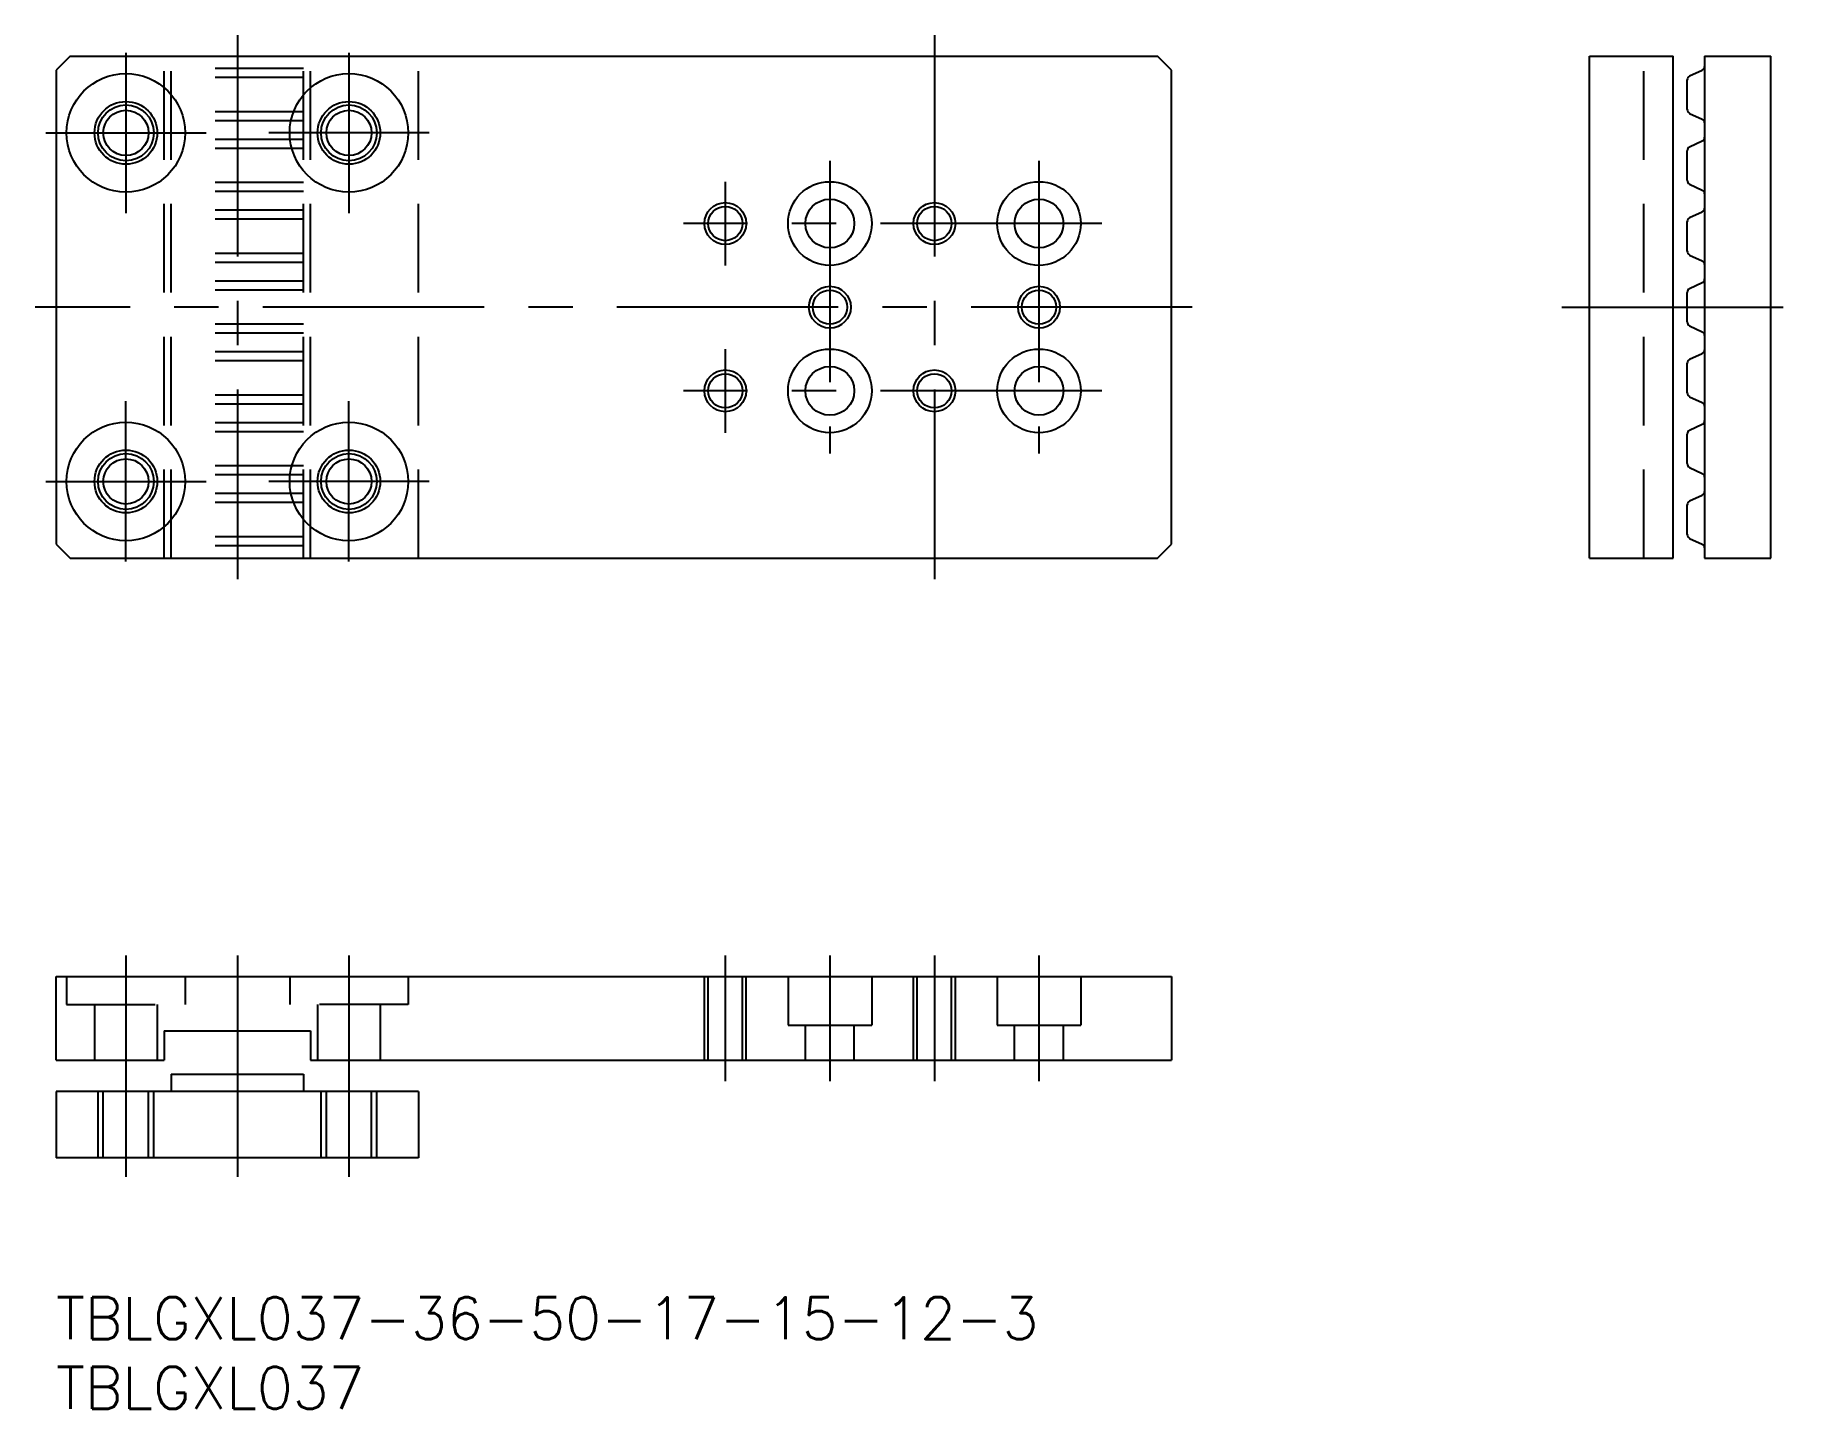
# Model space of a CAD drawing. Extents: x -1 to 125, y -8 to 90.
import ezdxf

# ---------------------------------------------------------------- set-up
doc = ezdxf.new("R2010")
doc.units = 0
doc.header["$LTSCALE"] = 0.5
doc.linetypes.add('CENTER', pattern=[50.8, 31.75, -6.35, 6.35, -6.35])
doc.linetypes.add('DASHED', pattern=[19.05, 12.7, -6.35])
for name, color, linetype in [('MSM_CENTER', 1, 'CENTER'), ('MSM_CONTINUOUS', 7, 'CONTINUOUS'), ('MSM_DASHED', 4, 'DASHED'), ('MSM_NARROW', 5, 'CONTINUOUS'), ('MSM_PART_NUMBER', 7, 'CONTINUOUS')]:
    doc.layers.add(name, color=color, linetype=linetype)
doc.styles.get("Standard").update_dxf_attribs({"font": 'txt.shx', "height": 2, "bigfont": 'bigfont.shx'})

# ---------------------------------------------------------------- blocks, each defined once
blk = doc.blocks.new('*U56')
at = {"layer": 'MSM_PART_NUMBER'}
blk.add_text('TBLGXL037-36-50-17-15-12-3', height=3, dxfattribs=at).set_placement((0, -3))
blk = doc.blocks.new('*U57')
at = {"layer": 'MSM_PART_NUMBER'}
blk.add_text('TBLGXL037', height=3, dxfattribs=at).set_placement((0, -8))

msp = doc.modelspace()

# ---------------------------------------------------------------- linework, layer by layer
at = {"layer": 'MSM_CENTER'}
for p, q in [((13, 90.5), (13, 51.5)), ((63, 90.5), (63, 51.5)), ((5, 89.25), (5, 77.75)), ((21, 89.25), (21, 77.75)), ((-0.75, 83.5), (10.75, 83.5)), ((26.75, 83.5), (15.25, 83.5)), ((55.5, 81.5), (55.5, 60.5)), ((70.5, 81.5), (70.5, 60.5)), ((48, 80), (48, 74)), ((75, 77), (45, 77)), ((81.5, 71), (-1.5, 71)), ((108, 71), (125, 71)), ((48, 68), (48, 62)), ((75, 65), (45, 65)), ((5, 52.75), (5, 64.25)), ((21, 52.75), (21, 64.25)), ((-0.75, 58.5), (10.75, 58.5)), ((26.75, 58.5), (15.25, 58.5)), ((5, 24.5), (5, 8.5)), ((13, 24.5), (13, 8.5)), ((21, 24.5), (21, 8.5)), ((48, 24.5), (48, 15.5)), ((55.5, 24.5), (55.5, 15.5)), ((63, 24.5), (63, 15.5)), ((70.5, 24.5), (70.5, 15.5))]:
    msp.add_line(p, q, dxfattribs=at)
at = {"layer": 'MSM_CONTINUOUS'}
for p, q in [((1, 89), (0, 88)), ((1, 89), (79, 89)), ((80, 88), (79, 89)), ((110, 53), (110, 89)), ((110, 89), (116, 89)), ((116, 53), (116, 89)), ((118.25, 89), (123, 89)), ((118.25, 89), (118.25, 53)), ((123, 53), (123, 89)), ((0, 88), (0, 54)), ((80, 54), (80, 88)), ((117, 85.18), (117, 87.3)), ((117.17, 87.58), (118.08, 88)), ((117.17, 84.9), (118.08, 84.48)), ((117.17, 82.5), (118.08, 82.92)), ((117, 80.1), (117, 82.22)), ((117.17, 79.82), (118.08, 79.4)), ((117.17, 77.42), (118.08, 77.84)), ((117, 75.02), (117, 77.14)), ((117.17, 74.74), (118.08, 74.32)), ((117.17, 72.34), (118.08, 72.76)), ((117, 69.94), (117, 72.06)), ((117.17, 69.66), (118.08, 69.24)), ((117.17, 67.26), (118.08, 67.68)), ((117, 64.86), (117, 66.98)), ((117.17, 64.58), (118.08, 64.16)), ((117.17, 62.18), (118.08, 62.6)), ((117, 59.78), (117, 61.9)), ((117.17, 59.5), (118.08, 59.08)), ((117.17, 57.1), (118.08, 57.52)), ((117, 54.7), (117, 56.82)), ((117.17, 54.42), (118.08, 54)), ((0, 54), (1, 53)), ((79, 53), (80, 54)), ((1, 53), (79, 53)), ((110, 53), (116, 53)), ((118.25, 53), (123, 53)), ((0, 17), (0, 23)), ((0, 23), (80, 23)), ((80, 23), (80, 17)), ((7.75, 19.1), (7.75, 17)), ((7.75, 19.1), (18.25, 19.1)), ((18.25, 19.1), (18.25, 17)), ((0, 17), (7.75, 17)), ((18.25, 17), (80, 17)), ((8.25, 16), (17.75, 16)), ((8.25, 16), (8.25, 14.75)), ((17.75, 16), (17.75, 14.75)), ((26, 14.75), (0, 14.75)), ((0, 14.75), (0, 10)), ((26, 14.75), (26, 10)), ((26, 10), (0, 10))]:
    msp.add_line(p, q, dxfattribs=at)
for centre, radius in [((5, 83.5), 4.25), ((21, 83.5), 4.25), ((5, 83.5), 2.25), ((5, 83.5), 1.62), ((21, 83.5), 2.25), ((21, 83.5), 1.62), ((55.5, 77), 3), ((70.5, 77), 3), ((55.5, 77), 1.75), ((70.5, 77), 1.75), ((48, 77), 1.23), ((63, 77), 1.23), ((55.5, 71), 1.23), ((70.5, 71), 1.23), ((55.5, 65), 3), ((70.5, 65), 3), ((48, 65), 1.23), ((55.5, 65), 1.75), ((63, 65), 1.23), ((70.5, 65), 1.75), ((5, 58.5), 4.25), ((21, 58.5), 4.25), ((5, 58.5), 2.25), ((21, 58.5), 2.25), ((5, 58.5), 1.62), ((21, 58.5), 1.62)]:
    msp.add_circle(centre, radius, dxfattribs=at)
for centre, start, end in [((117.3, 87.3), 115, 180), ((117.95, 88.27), 295, 0), ((117.3, 85.18), 180, 245), ((117.95, 84.21), 0, 65), ((117.3, 82.22), 115, 180), ((117.95, 83.19), 295, 0), ((117.3, 80.1), 180, 245), ((117.95, 79.13), 0, 65), ((117.3, 77.14), 115, 180), ((117.95, 78.11), 295, 0), ((117.3, 75.02), 180, 245), ((117.95, 74.05), 0, 65), ((117.3, 72.06), 115, 180), ((117.95, 73.03), 295, 0), ((117.3, 69.94), 180, 245), ((117.95, 68.97), 0, 65), ((117.3, 66.98), 115, 180), ((117.95, 67.95), 295, 0), ((117.3, 64.86), 180, 245), ((117.95, 63.89), 0, 65), ((117.3, 61.9), 115, 180), ((117.95, 62.87), 295, 0), ((117.3, 59.78), 180, 245), ((117.95, 58.81), 0, 65), ((117.3, 56.82), 115, 180), ((117.95, 57.79), 295, 0), ((117.3, 54.7), 180, 245), ((117.95, 53.73), 0, 65)]:
    msp.add_arc(centre, 0.3, start, end, dxfattribs=at)
at = {"layer": 'MSM_DASHED'}
for p, q in [((7.75, 53), (7.75, 89)), ((8.25, 53), (8.25, 89)), ((17.75, 53), (17.75, 89)), ((18.25, 53), (18.25, 89)), ((26, 53), (26, 89)), ((113.9, 53), (113.9, 89)), ((17.75, 88.11), (8.25, 88.11)), ((17.75, 87.47), (8.25, 87.47)), ((17.75, 85.01), (8.25, 85.01)), ((17.75, 84.37), (8.25, 84.37)), ((17.75, 83.03), (8.25, 83.03)), ((17.75, 82.39), (8.25, 82.39)), ((17.75, 79.93), (8.25, 79.93)), ((17.75, 79.29), (8.25, 79.29)), ((17.75, 77.95), (8.25, 77.95)), ((17.75, 77.31), (8.25, 77.31)), ((17.75, 74.85), (8.25, 74.85)), ((17.75, 74.21), (8.25, 74.21)), ((17.75, 72.87), (8.25, 72.87)), ((17.75, 72.23), (8.25, 72.23)), ((17.75, 69.77), (8.25, 69.77)), ((17.75, 69.13), (8.25, 69.13)), ((17.75, 67.79), (8.25, 67.79)), ((17.75, 67.15), (8.25, 67.15)), ((17.75, 64.69), (8.25, 64.69)), ((17.75, 64.05), (8.25, 64.05)), ((17.75, 62.71), (8.25, 62.71)), ((17.75, 62.07), (8.25, 62.07)), ((17.75, 59.61), (8.25, 59.61)), ((17.75, 58.97), (8.25, 58.97)), ((17.75, 57.63), (8.25, 57.63)), ((17.75, 56.99), (8.25, 56.99)), ((17.75, 54.53), (8.25, 54.53)), ((17.75, 53.89), (8.25, 53.89)), ((0.75, 23), (0.75, 21)), ((9.25, 23), (9.25, 21)), ((16.75, 23), (16.75, 21)), ((25.25, 23), (25.25, 21)), ((46.5, 17), (46.5, 23)), ((46.77, 17), (46.77, 23)), ((49.23, 17), (49.23, 23)), ((49.5, 17), (49.5, 23)), ((52.5, 23), (52.5, 19.5)), ((58.5, 23), (58.5, 19.5)), ((61.5, 17), (61.5, 23)), ((61.77, 17), (61.77, 23)), ((64.23, 17), (64.23, 23)), ((64.5, 17), (64.5, 23)), ((67.5, 23), (67.5, 19.5)), ((73.5, 23), (73.5, 19.5)), ((0.75, 21), (9.25, 21)), ((2.75, 21), (2.75, 17)), ((7.25, 21), (7.25, 17)), ((25.25, 21), (16.75, 21)), ((18.75, 21), (18.75, 17)), ((23.25, 21), (23.25, 17)), ((52.5, 19.5), (58.5, 19.5)), ((53.75, 17), (53.75, 19.5)), ((57.25, 17), (57.25, 19.5)), ((67.5, 19.5), (73.5, 19.5)), ((68.75, 17), (68.75, 19.5)), ((72.25, 17), (72.25, 19.5)), ((3, 10), (3, 14.75)), ((3.38, 10), (3.38, 14.75)), ((6.62, 10), (6.62, 14.75)), ((7, 10), (7, 14.75)), ((19, 10), (19, 14.75)), ((19.38, 10), (19.38, 14.75)), ((22.62, 10), (22.62, 14.75)), ((23, 10), (23, 14.75))]:
    msp.add_line(p, q, dxfattribs=at)
at = {"layer": 'MSM_NARROW'}
for centre, radius in [((5, 83.5), 2), ((21, 83.5), 2), ((48, 77), 1.5), ((63, 77), 1.5), ((55.5, 71), 1.5), ((70.5, 71), 1.5), ((48, 65), 1.5), ((63, 65), 1.5), ((5, 58.5), 2), ((21, 58.5), 2)]:
    msp.add_circle(centre, radius, dxfattribs=at)

# ---------------------------------------------------------------- block references
at = {"layer": 'MSM_CONTINUOUS'}
for name in ['*U56', '*U57']:
    msp.add_blockref(name, (0, 0), dxfattribs=at)

doc.saveas('drawing.dxf')
